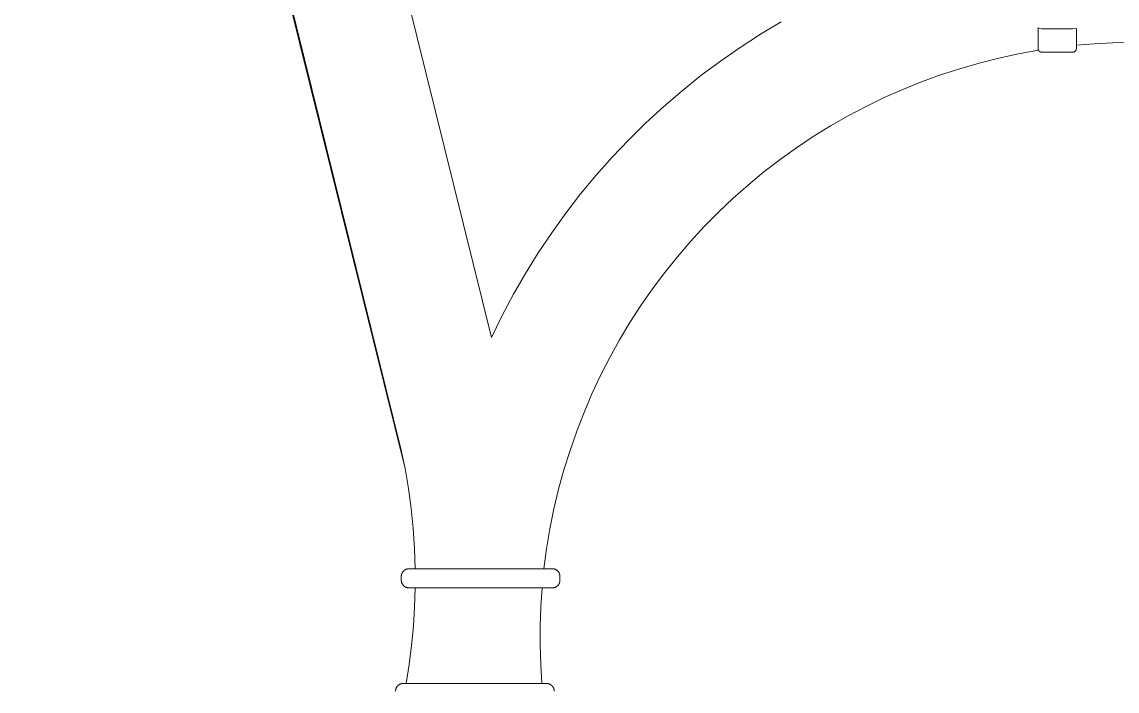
# Model space of a CAD drawing. Header units: inches. Extents: x -9 to 187, y -3 to 135.
# Drawn here: x 152.19 to 163.47, y 105.32 to 112.21 of the extents above; entities that cross this region are included whole.
import ezdxf

# ---------------------------------------------------------------- set-up
doc = ezdxf.new("R2010")
doc.units = ezdxf.units.IN
doc.layers.add('ZANO_R', color=7, linetype='Continuous', lineweight=0)

msp = doc.modelspace()

# ---------------------------------------------------------------- linework, layer by layer
at = {"layer": 'ZANO_R'}
for p, q in [((156.13713, 107.615), (152.19363, 123.55371)), ((156.09529, 107.81767), (152.20224, 123.55248)), ((157.02834, 108.96389), (156.04483, 112.93898)), ((160.01048, 112.21263), (159.79681, 112.08503)), ((159.79681, 112.08503), (159.58761, 111.95022)), ((162.65402, 112.15567), (162.65402, 112.14567)), ((162.65402, 112.14567), (162.69338, 112.14282)), ((162.65402, 112.14555), (162.65402, 111.93914)), ((162.69338, 112.14282), (163.00833, 112.14282)), ((163.00833, 112.14282), (163.04769, 112.14567)), ((163.04769, 112.14555), (163.04769, 111.93914)), ((159.58761, 111.95022), (159.38313, 111.80836)), ((163.23535, 111.98738), (163.04769, 111.97186)), ((163.4234, 111.99711), (163.23535, 111.98738)), ((163.61166, 112.00106), (163.4234, 111.99711)), ((162.24973, 111.83979), (162.04768, 111.78879)), ((162.4534, 111.88387), (162.24973, 111.83979)), ((162.65845, 111.92099), (162.4534, 111.88387)), ((162.65404, 111.93777), (162.65402, 111.93914)), ((162.65411, 111.93639), (162.65404, 111.93777)), ((162.65423, 111.93503), (162.65411, 111.93639)), ((162.6544, 111.93366), (162.65423, 111.93503)), ((162.65461, 111.9323), (162.6544, 111.93366)), ((162.65488, 111.93096), (162.65461, 111.9323)), ((162.65519, 111.92962), (162.65488, 111.93096)), ((162.65554, 111.92829), (162.65519, 111.92962)), ((162.65594, 111.92697), (162.65554, 111.92829)), ((162.65639, 111.92568), (162.65594, 111.92697)), ((162.65688, 111.92439), (162.65639, 111.92568)), ((162.65742, 111.92313), (162.65688, 111.92439)), ((162.658, 111.92188), (162.65742, 111.92313)), ((162.65862, 111.92066), (162.658, 111.92188)), ((162.65929, 111.91946), (162.65862, 111.92066)), ((162.66, 111.91828), (162.65929, 111.91946)), ((162.66075, 111.91713), (162.66, 111.91828)), ((162.66154, 111.916), (162.66075, 111.91713)), ((162.66236, 111.9149), (162.66154, 111.916)), ((162.66323, 111.91384), (162.66236, 111.9149)), ((162.66413, 111.9128), (162.66323, 111.91384)), ((162.66507, 111.91179), (162.66413, 111.9128)), ((162.66604, 111.91082), (162.66507, 111.91179)), ((162.66704, 111.90988), (162.66604, 111.91082)), ((162.66808, 111.90898), (162.66704, 111.90988)), ((162.66915, 111.90812), (162.66808, 111.90898)), ((162.67024, 111.90729), (162.66915, 111.90812)), ((162.67137, 111.9065), (162.67024, 111.90729)), ((162.67252, 111.90575), (162.67137, 111.9065)), ((162.6737, 111.90505), (162.67252, 111.90575)), ((162.6749, 111.90438), (162.6737, 111.90505)), ((162.67613, 111.90376), (162.6749, 111.90438)), ((162.67737, 111.90318), (162.67613, 111.90376)), ((162.67864, 111.90264), (162.67737, 111.90318)), ((162.67992, 111.90215), (162.67864, 111.90264)), ((162.68122, 111.9017), (162.67992, 111.90215)), ((162.68253, 111.9013), (162.68122, 111.9017)), ((162.68386, 111.90094), (162.68253, 111.9013)), ((162.6852, 111.90063), (162.68386, 111.90094)), ((162.68655, 111.90037), (162.6852, 111.90063)), ((162.68791, 111.90016), (162.68655, 111.90037)), ((162.68927, 111.89999), (162.68791, 111.90016)), ((162.69064, 111.89987), (162.68927, 111.89999)), ((162.69201, 111.8998), (162.69064, 111.89987)), ((162.69338, 111.89977), (162.69201, 111.8998)), ((162.69338, 111.89977), (163.00833, 111.89977)), ((163.00833, 111.89977), (163.0097, 111.8998)), ((163.0097, 111.8998), (163.01107, 111.89987)), ((163.01107, 111.89987), (163.01244, 111.89999)), ((163.01244, 111.89999), (163.01381, 111.90016)), ((163.01381, 111.90016), (163.01516, 111.90037)), ((163.01516, 111.90037), (163.01651, 111.90063)), ((163.01651, 111.90063), (163.01785, 111.90094)), ((163.01785, 111.90094), (163.01918, 111.9013)), ((163.01918, 111.9013), (163.02049, 111.9017)), ((163.02049, 111.9017), (163.02179, 111.90215)), ((163.02179, 111.90215), (163.02307, 111.90264)), ((163.02307, 111.90264), (163.02434, 111.90318)), ((163.02434, 111.90318), (163.02558, 111.90376)), ((163.02558, 111.90376), (163.02681, 111.90438)), ((163.02681, 111.90438), (163.02801, 111.90505)), ((163.02801, 111.90505), (163.02919, 111.90575)), ((163.02919, 111.90575), (163.03034, 111.9065)), ((163.03034, 111.9065), (163.03147, 111.90729)), ((163.03147, 111.90729), (163.03256, 111.90812)), ((163.03256, 111.90812), (163.03363, 111.90898)), ((163.03363, 111.90898), (163.03467, 111.90988)), ((163.03467, 111.90988), (163.03567, 111.91082)), ((163.03567, 111.91082), (163.03664, 111.91179)), ((163.03664, 111.91179), (163.03758, 111.9128)), ((163.03758, 111.9128), (163.03848, 111.91384)), ((163.03848, 111.91384), (163.03935, 111.9149)), ((163.03935, 111.9149), (163.04018, 111.916)), ((163.04018, 111.916), (163.04096, 111.91713)), ((163.04096, 111.91713), (163.04171, 111.91828)), ((163.04171, 111.91828), (163.04242, 111.91946)), ((163.04242, 111.91946), (163.04309, 111.92066)), ((163.04309, 111.92066), (163.04371, 111.92188)), ((163.04371, 111.92188), (163.04429, 111.92313)), ((163.04429, 111.92313), (163.04483, 111.92439)), ((163.04483, 111.92439), (163.04532, 111.92568)), ((163.04532, 111.92568), (163.04577, 111.92697)), ((163.04577, 111.92697), (163.04617, 111.92829)), ((163.04617, 111.92829), (163.04652, 111.92962)), ((163.04652, 111.92962), (163.04683, 111.93096)), ((163.04683, 111.93096), (163.0471, 111.9323)), ((163.0471, 111.9323), (163.04731, 111.93366)), ((163.04731, 111.93366), (163.04748, 111.93503)), ((163.04748, 111.93503), (163.0476, 111.93639)), ((163.0476, 111.93639), (163.04767, 111.93777)), ((163.04767, 111.93777), (163.04769, 111.93914)), ((159.38313, 111.80836), (159.18361, 111.65961)), ((161.84748, 111.73095), (161.64937, 111.66633)), ((162.04768, 111.78879), (161.84748, 111.73095)), ((159.18361, 111.65961), (158.98927, 111.50414)), ((161.64937, 111.66633), (161.45357, 111.59499)), ((158.98927, 111.50414), (158.80034, 111.34214)), ((161.26032, 111.51703), (161.06984, 111.43253)), ((161.45357, 111.59499), (161.26032, 111.51703)), ((161.06984, 111.43253), (160.88234, 111.3416)), ((158.80034, 111.34214), (158.61705, 111.17379)), ((160.88234, 111.3416), (160.69805, 111.24433)), ((158.61705, 111.17379), (158.4396, 110.99929)), ((160.69805, 111.24433), (160.51717, 111.14085)), ((160.51717, 111.14085), (160.33993, 111.03126)), ((158.4396, 110.99929), (158.2682, 110.81885)), ((160.33993, 111.03126), (160.16652, 110.9157)), ((158.2682, 110.81885), (158.10306, 110.63267)), ((160.16652, 110.9157), (159.99714, 110.79431)), ((159.99714, 110.79431), (159.832, 110.66721)), ((158.10306, 110.63267), (157.94436, 110.44096)), ((159.832, 110.66721), (159.67128, 110.53457)), ((159.67128, 110.53457), (159.51518, 110.39653)), ((157.94436, 110.44096), (157.79228, 110.24396)), ((159.51518, 110.39653), (159.36386, 110.25325)), ((159.36386, 110.25325), (159.21751, 110.10491)), ((157.79228, 110.24396), (157.64701, 110.04189)), ((157.64701, 110.04189), (157.50871, 109.83498)), ((159.21751, 110.10491), (159.0763, 109.95167)), ((159.0763, 109.95167), (158.94038, 109.7937)), ((157.50871, 109.83498), (157.37755, 109.62348)), ((158.94038, 109.7937), (158.80993, 109.6312)), ((157.37755, 109.62348), (157.25367, 109.40762)), ((158.80993, 109.6312), (158.68508, 109.46436)), ((158.68508, 109.46436), (158.56599, 109.29335)), ((157.25367, 109.40762), (157.13722, 109.18768)), ((158.56599, 109.29335), (158.45279, 109.11839)), ((157.13722, 109.18768), (157.02834, 108.96389)), ((158.45279, 109.11839), (158.34562, 108.93968)), ((158.34562, 108.93968), (158.24459, 108.75742)), ((158.24459, 108.75742), (158.14983, 108.57183)), ((158.14983, 108.57183), (158.06144, 108.38312)), ((158.06144, 108.38312), (157.97953, 108.19151)), ((157.97953, 108.19151), (157.90419, 107.99722)), ((157.90419, 107.99722), (157.83552, 107.80047)), ((156.1373, 107.61411), (156.09529, 107.81767)), ((157.83552, 107.80047), (157.77358, 107.6015)), ((156.17237, 107.40925), (156.1373, 107.61411)), ((157.77358, 107.6015), (157.71845, 107.40054)), ((156.20047, 107.20331), (156.17237, 107.40925)), ((157.71845, 107.40054), (157.6702, 107.19782)), ((156.22155, 106.99654), (156.20047, 107.20331)), ((157.6702, 107.19782), (157.62888, 106.99357)), ((156.2356, 106.78917), (156.22155, 106.99654)), ((157.62888, 106.99357), (157.59454, 106.78803)), ((156.24259, 106.58145), (156.2356, 106.78917)), ((157.59454, 106.78803), (157.56722, 106.58145)), ((156.10443, 106.5316), (156.10546, 106.53408)), ((156.10546, 106.53408), (156.10657, 106.53653)), ((156.10657, 106.53653), (156.10777, 106.53894)), ((156.10777, 106.53894), (156.10905, 106.5413)), ((156.10905, 106.5413), (156.1104, 106.54362)), ((156.1104, 106.54362), (156.11184, 106.5459)), ((156.11184, 106.5459), (156.11335, 106.54812)), ((156.11335, 106.54812), (156.11494, 106.55029)), ((156.11494, 106.55029), (156.1166, 106.5524)), ((156.1166, 106.5524), (156.11833, 106.55446)), ((156.11833, 106.55446), (156.12013, 106.55645)), ((156.12013, 106.55645), (156.122, 106.55839)), ((156.122, 106.55839), (156.12394, 106.56026)), ((156.12394, 106.56026), (156.12593, 106.56206)), ((156.12593, 106.56206), (156.12799, 106.56379)), ((156.12799, 106.56379), (156.1301, 106.56545)), ((156.1301, 106.56545), (156.13227, 106.56704)), ((156.13227, 106.56704), (156.13449, 106.56855)), ((156.13449, 106.56855), (156.13677, 106.56999)), ((156.13677, 106.56999), (156.13909, 106.57134)), ((156.13909, 106.57134), (156.14145, 106.57262)), ((156.14145, 106.57262), (156.14386, 106.57382)), ((156.14386, 106.57382), (156.14631, 106.57493)), ((156.14631, 106.57493), (156.14879, 106.57596)), ((156.14879, 106.57596), (156.15131, 106.5769)), ((156.15131, 106.5769), (156.15386, 106.57776)), ((156.15386, 106.57776), (156.15643, 106.57853)), ((156.15643, 106.57853), (156.15903, 106.57921)), ((156.15903, 106.57921), (156.16166, 106.5798)), ((156.16166, 106.5798), (156.1643, 106.5803)), ((156.1643, 106.5803), (156.16696, 106.58071)), ((156.16696, 106.58071), (156.16962, 106.58104)), ((156.16962, 106.58104), (156.1723, 106.58126)), ((156.1723, 106.58126), (156.17499, 106.5814)), ((156.17499, 106.5814), (156.17768, 106.58145)), ((156.17768, 106.58145), (157.65314, 106.58145)), ((157.65583, 106.5814), (157.65314, 106.58145)), ((157.65851, 106.58126), (157.65583, 106.5814)), ((157.66119, 106.58103), (157.65851, 106.58126)), ((157.66386, 106.58071), (157.66119, 106.58103)), ((157.66652, 106.5803), (157.66386, 106.58071)), ((157.66916, 106.5798), (157.66652, 106.5803)), ((157.67178, 106.57921), (157.66916, 106.5798)), ((157.67438, 106.57853), (157.67178, 106.57921)), ((157.67696, 106.57776), (157.67438, 106.57853)), ((157.67951, 106.5769), (157.67696, 106.57776)), ((157.68202, 106.57596), (157.67951, 106.5769)), ((157.68451, 106.57493), (157.68202, 106.57596)), ((157.68696, 106.57382), (157.68451, 106.57493)), ((157.68936, 106.57262), (157.68696, 106.57382)), ((157.69173, 106.57134), (157.68936, 106.57262)), ((157.69405, 106.56999), (157.69173, 106.57134)), ((157.69632, 106.56855), (157.69405, 106.56999)), ((157.69855, 106.56704), (157.69632, 106.56855)), ((157.70072, 106.56545), (157.69855, 106.56704)), ((157.70283, 106.56379), (157.70072, 106.56545)), ((157.70489, 106.56206), (157.70283, 106.56379)), ((157.70688, 106.56025), (157.70489, 106.56206)), ((157.70881, 106.55839), (157.70688, 106.56025)), ((157.71068, 106.55645), (157.70881, 106.55839)), ((157.71248, 106.55446), (157.71068, 106.55645)), ((157.71422, 106.5524), (157.71248, 106.55446)), ((157.71588, 106.55029), (157.71422, 106.5524)), ((157.71746, 106.54812), (157.71588, 106.55029)), ((157.71898, 106.54589), (157.71746, 106.54812)), ((157.72041, 106.54362), (157.71898, 106.54589)), ((157.72177, 106.5413), (157.72041, 106.54362)), ((157.72305, 106.53894), (157.72177, 106.5413)), ((157.72424, 106.53653), (157.72305, 106.53894)), ((157.72536, 106.53408), (157.72424, 106.53653)), ((157.72639, 106.5316), (157.72536, 106.53408)), ((156.09894, 106.50271), (156.09899, 106.5054)), ((156.09894, 106.46334), (156.09894, 106.50271)), ((156.09894, 106.46334), (156.09899, 106.46066)), ((156.09899, 106.5054), (156.09912, 106.50809)), ((156.09899, 106.46066), (156.09912, 106.45797)), ((156.09912, 106.50809), (156.09935, 106.51076)), ((156.09912, 106.45797), (156.09935, 106.45529)), ((156.09935, 106.51076), (156.09967, 106.51343)), ((156.09935, 106.45529), (156.09967, 106.45262)), ((156.09967, 106.51343), (156.10009, 106.51609)), ((156.09967, 106.45262), (156.10009, 106.44997)), ((156.10009, 106.51609), (156.10059, 106.51873)), ((156.10009, 106.44997), (156.10059, 106.44733)), ((156.10059, 106.51873), (156.10118, 106.52135)), ((156.10059, 106.44733), (156.10118, 106.4447)), ((156.10118, 106.52135), (156.10186, 106.52396)), ((156.10118, 106.4447), (156.10186, 106.4421)), ((156.10186, 106.52396), (156.10263, 106.52653)), ((156.10186, 106.4421), (156.10263, 106.43953)), ((156.10263, 106.52653), (156.10349, 106.52908)), ((156.10263, 106.43953), (156.10349, 106.43698)), ((156.10349, 106.52908), (156.10443, 106.5316)), ((156.10349, 106.43698), (156.10443, 106.43446)), ((156.10443, 106.43446), (156.10546, 106.43198)), ((156.10546, 106.43198), (156.10657, 106.42953)), ((156.10657, 106.42953), (156.10777, 106.42712)), ((156.10777, 106.42712), (156.10905, 106.42476)), ((156.10905, 106.42476), (156.1104, 106.42244)), ((156.1104, 106.42244), (156.11184, 106.42016)), ((156.11184, 106.42016), (156.11335, 106.41794)), ((157.71898, 106.42016), (157.71746, 106.41794)), ((157.72041, 106.42243), (157.71898, 106.42016)), ((157.72177, 106.42476), (157.72041, 106.42243)), ((157.72305, 106.42712), (157.72177, 106.42476)), ((157.72424, 106.42953), (157.72305, 106.42712)), ((157.72536, 106.43198), (157.72424, 106.42953)), ((157.72639, 106.43446), (157.72536, 106.43198)), ((157.72733, 106.52908), (157.72639, 106.5316)), ((157.72733, 106.43698), (157.72639, 106.43446)), ((157.72819, 106.52653), (157.72733, 106.52908)), ((157.72819, 106.43953), (157.72733, 106.43698)), ((157.72896, 106.52395), (157.72819, 106.52653)), ((157.72896, 106.4421), (157.72819, 106.43953)), ((157.72964, 106.52135), (157.72896, 106.52395)), ((157.72964, 106.4447), (157.72896, 106.4421)), ((157.73023, 106.51873), (157.72964, 106.52135)), ((157.73023, 106.44733), (157.72964, 106.4447)), ((157.73073, 106.51609), (157.73023, 106.51873)), ((157.73073, 106.44997), (157.73023, 106.44733)), ((157.73114, 106.51343), (157.73073, 106.51609)), ((157.73114, 106.45262), (157.73073, 106.44997)), ((157.73146, 106.51076), (157.73114, 106.51343)), ((157.73146, 106.45529), (157.73114, 106.45262)), ((157.73169, 106.50809), (157.73146, 106.51076)), ((157.73169, 106.45797), (157.73146, 106.45529)), ((157.73183, 106.5054), (157.73169, 106.50809)), ((157.73183, 106.46066), (157.73169, 106.45797)), ((157.73188, 106.50271), (157.73183, 106.5054)), ((157.73188, 106.46334), (157.73183, 106.46066)), ((157.73188, 106.46334), (157.73188, 106.50271)), ((156.11335, 106.41794), (156.11494, 106.41577)), ((156.11494, 106.41577), (156.1166, 106.41366)), ((156.1166, 106.41366), (156.11833, 106.4116)), ((156.11833, 106.4116), (156.12013, 106.4096)), ((156.12013, 106.4096), (156.122, 106.40767)), ((156.122, 106.40767), (156.12394, 106.4058)), ((156.12394, 106.4058), (156.12593, 106.404)), ((156.12593, 106.404), (156.12799, 106.40227)), ((156.12799, 106.40227), (156.1301, 106.40061)), ((156.1301, 106.40061), (156.13227, 106.39902)), ((156.13227, 106.39902), (156.13449, 106.39751)), ((156.13449, 106.39751), (156.13677, 106.39607)), ((156.13677, 106.39607), (156.13909, 106.39471)), ((156.13909, 106.39471), (156.14145, 106.39344)), ((156.14145, 106.39344), (156.14386, 106.39224)), ((156.14386, 106.39224), (156.14631, 106.39113)), ((156.14631, 106.39113), (156.14879, 106.3901)), ((156.14879, 106.3901), (156.15131, 106.38916)), ((156.15131, 106.38916), (156.15386, 106.3883)), ((156.15386, 106.3883), (156.15643, 106.38753)), ((156.15643, 106.38753), (156.15903, 106.38685)), ((156.15903, 106.38685), (156.16166, 106.38626)), ((156.16166, 106.38626), (156.1643, 106.38575)), ((156.1643, 106.38575), (156.16696, 106.38534)), ((156.16696, 106.38534), (156.16962, 106.38502)), ((156.16962, 106.38502), (156.1723, 106.38479)), ((156.1723, 106.38479), (156.17499, 106.38466)), ((156.17499, 106.38466), (156.17768, 106.38461)), ((156.17768, 106.38461), (157.65314, 106.38461)), ((156.23644, 106.18674), (156.24271, 106.38461)), ((157.54781, 106.38461), (157.53481, 106.188)), ((157.65583, 106.38465), (157.65314, 106.38461)), ((157.65851, 106.38479), (157.65583, 106.38465)), ((157.66119, 106.38502), (157.65851, 106.38479)), ((157.66386, 106.38534), (157.66119, 106.38502)), ((157.66652, 106.38575), (157.66386, 106.38534)), ((157.66916, 106.38626), (157.66652, 106.38575)), ((157.67178, 106.38685), (157.66916, 106.38626)), ((157.67438, 106.38753), (157.67178, 106.38685)), ((157.67696, 106.3883), (157.67438, 106.38753)), ((157.67951, 106.38916), (157.67696, 106.3883)), ((157.68202, 106.3901), (157.67951, 106.38916)), ((157.68451, 106.39113), (157.68202, 106.3901)), ((157.68696, 106.39224), (157.68451, 106.39113)), ((157.68936, 106.39344), (157.68696, 106.39224)), ((157.69173, 106.39471), (157.68936, 106.39344)), ((157.69405, 106.39607), (157.69173, 106.39471)), ((157.69632, 106.39751), (157.69405, 106.39607)), ((157.69855, 106.39902), (157.69632, 106.39751)), ((157.70072, 106.40061), (157.69855, 106.39902)), ((157.70283, 106.40227), (157.70072, 106.40061)), ((157.70489, 106.404), (157.70283, 106.40227)), ((157.70688, 106.4058), (157.70489, 106.404)), ((157.70881, 106.40767), (157.70688, 106.4058)), ((157.71068, 106.4096), (157.70881, 106.40767)), ((157.71248, 106.4116), (157.71068, 106.4096)), ((157.71422, 106.41366), (157.71248, 106.4116)), ((157.71588, 106.41577), (157.71422, 106.41366)), ((157.71746, 106.41794), (157.71588, 106.41577)), ((156.22378, 105.98919), (156.23644, 106.18674)), ((157.53481, 106.188), (157.52815, 105.99106)), ((156.20473, 105.79214), (156.22378, 105.98919)), ((157.52815, 105.99106), (157.52783, 105.79402)), ((156.17931, 105.59582), (156.20473, 105.79214)), ((157.52783, 105.79402), (157.53386, 105.59707)), ((156.14756, 105.40042), (156.17931, 105.59582)), ((157.53386, 105.59707), (157.54623, 105.40042)), ((156.03989, 105.32168), (156.03994, 105.32437)), ((156.03994, 105.32437), (156.04007, 105.32705)), ((156.04007, 105.32705), (156.0403, 105.32973)), ((156.0403, 105.32973), (156.04062, 105.3324)), ((156.04062, 105.3324), (156.04103, 105.33506)), ((156.04103, 105.33506), (156.04154, 105.3377)), ((156.04154, 105.3377), (156.04213, 105.34032)), ((156.04213, 105.34032), (156.04281, 105.34292)), ((156.04281, 105.34292), (156.04358, 105.3455)), ((156.04358, 105.3455), (156.04444, 105.34805)), ((156.04444, 105.34805), (156.04538, 105.35057)), ((156.04538, 105.35057), (156.04641, 105.35305)), ((156.04641, 105.35305), (156.04752, 105.3555)), ((156.04752, 105.3555), (156.04872, 105.3579)), ((156.04872, 105.3579), (156.04999, 105.36027)), ((156.04999, 105.36027), (156.05135, 105.36259)), ((156.05135, 105.36259), (156.05279, 105.36486)), ((156.05279, 105.36486), (156.0543, 105.36709)), ((156.0543, 105.36709), (156.05589, 105.36926)), ((156.05589, 105.36926), (156.05755, 105.37137)), ((156.05755, 105.37137), (156.05928, 105.37343)), ((156.05928, 105.37343), (156.06108, 105.37542)), ((156.06108, 105.37542), (156.06295, 105.37735)), ((156.06295, 105.37735), (156.06488, 105.37922)), ((156.06488, 105.37922), (156.06688, 105.38102)), ((156.06688, 105.38102), (156.06894, 105.38276)), ((156.06894, 105.38276), (156.07105, 105.38442)), ((156.07105, 105.38442), (156.07322, 105.38601)), ((156.07322, 105.38601), (156.07544, 105.38752)), ((156.07544, 105.38752), (156.07772, 105.38895)), ((156.07772, 105.38895), (156.08004, 105.39031)), ((156.08004, 105.39031), (156.0824, 105.39159)), ((156.0824, 105.39159), (156.08481, 105.39278)), ((156.08481, 105.39278), (156.08726, 105.3939)), ((156.08726, 105.3939), (156.08974, 105.39493)), ((156.08974, 105.39493), (156.09226, 105.39587)), ((156.09226, 105.39587), (156.09481, 105.39673)), ((156.09481, 105.39673), (156.09738, 105.3975)), ((156.09738, 105.3975), (156.09998, 105.39818)), ((156.09998, 105.39818), (156.10261, 105.39877)), ((156.10261, 105.39877), (156.10525, 105.39927)), ((156.10525, 105.39927), (156.1079, 105.39968)), ((156.1079, 105.39968), (156.11057, 105.4)), ((156.11057, 105.4), (156.11325, 105.40023)), ((156.11325, 105.40023), (156.11594, 105.40037)), ((156.11594, 105.40037), (156.11863, 105.40042)), ((156.11863, 105.40042), (157.59409, 105.40042)), ((157.59678, 105.40037), (157.59409, 105.40042)), ((157.59946, 105.40023), (157.59678, 105.40037)), ((157.60214, 105.4), (157.59946, 105.40023)), ((157.60481, 105.39968), (157.60214, 105.4)), ((157.60747, 105.39927), (157.60481, 105.39968)), ((157.61011, 105.39877), (157.60747, 105.39927)), ((157.61273, 105.39818), (157.61011, 105.39877)), ((157.61533, 105.3975), (157.61273, 105.39818)), ((157.61791, 105.39673), (157.61533, 105.3975)), ((157.62046, 105.39587), (157.61791, 105.39673)), ((157.62297, 105.39493), (157.62046, 105.39587)), ((157.62546, 105.3939), (157.62297, 105.39493)), ((157.6279, 105.39278), (157.62546, 105.3939)), ((157.63031, 105.39159), (157.6279, 105.39278)), ((157.63268, 105.39031), (157.63031, 105.39159)), ((157.635, 105.38895), (157.63268, 105.39031)), ((157.63727, 105.38752), (157.635, 105.38895)), ((157.63949, 105.386), (157.63727, 105.38752)), ((157.64166, 105.38442), (157.63949, 105.386)), ((157.64378, 105.38276), (157.64166, 105.38442)), ((157.64583, 105.38102), (157.64378, 105.38276)), ((157.64783, 105.37922), (157.64583, 105.38102)), ((157.64976, 105.37735), (157.64783, 105.37922)), ((157.65163, 105.37542), (157.64976, 105.37735)), ((157.65343, 105.37343), (157.65163, 105.37542)), ((157.65516, 105.37137), (157.65343, 105.37343)), ((157.65683, 105.36926), (157.65516, 105.37137)), ((157.65841, 105.36709), (157.65683, 105.36926)), ((157.65993, 105.36486), (157.65841, 105.36709)), ((157.66136, 105.36259), (157.65993, 105.36486)), ((157.66272, 105.36027), (157.66136, 105.36259)), ((157.664, 105.3579), (157.66272, 105.36027)), ((157.66519, 105.3555), (157.664, 105.3579)), ((157.66631, 105.35305), (157.66519, 105.3555)), ((157.66733, 105.35056), (157.66631, 105.35305)), ((157.66828, 105.34805), (157.66733, 105.35056)), ((157.66914, 105.3455), (157.66828, 105.34805)), ((157.6699, 105.34292), (157.66914, 105.3455)), ((157.67059, 105.34032), (157.6699, 105.34292)), ((157.67118, 105.3377), (157.67059, 105.34032)), ((157.67168, 105.33506), (157.67118, 105.3377)), ((157.67209, 105.3324), (157.67168, 105.33506)), ((157.67241, 105.32973), (157.67209, 105.3324)), ((157.67264, 105.32705), (157.67241, 105.32973)), ((157.67278, 105.32437), (157.67264, 105.32705)), ((157.67282, 105.32168), (157.67278, 105.32437))]:
    msp.add_line(p, q, dxfattribs=at)

doc.saveas('drawing.dxf')
